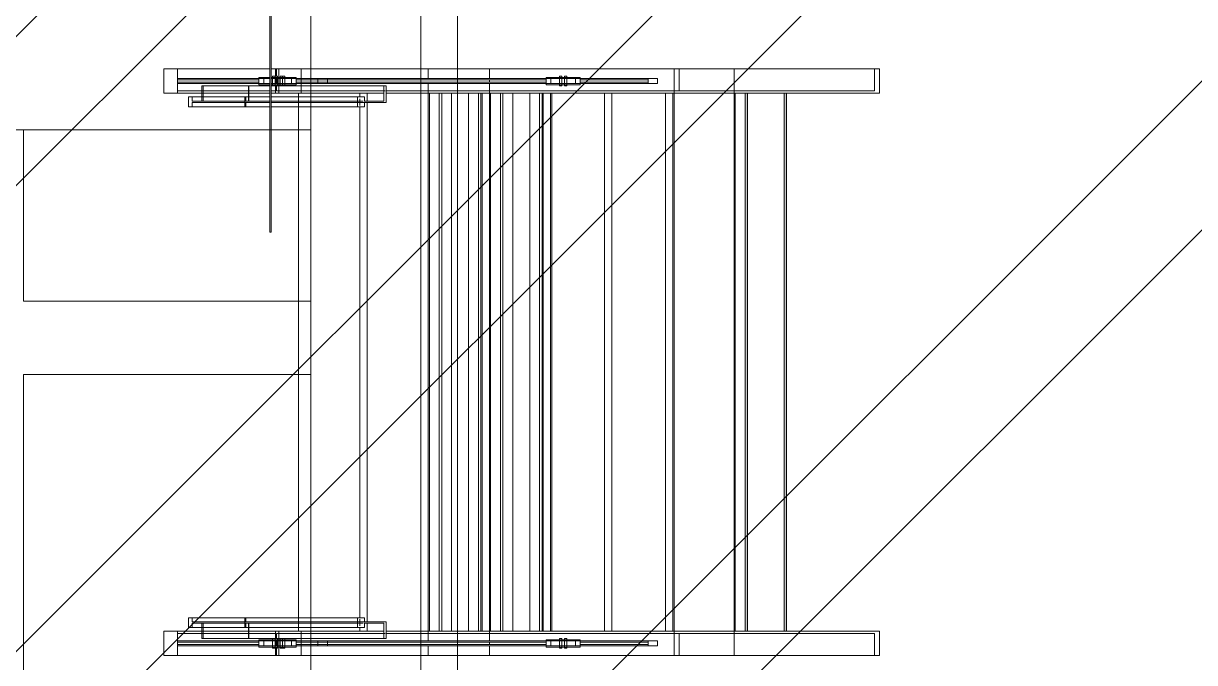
# Model space of a CAD drawing. Header units: millimetres. Extents: x -57519 to 497916, y -349472 to 446842.
# Drawn here: x 310878 to 315665, y 34379 to 36993 of the extents above; entities that cross this region are included whole.
import ezdxf

# ---------------------------------------------------------------- set-up
doc = ezdxf.new("R2010")
doc.units = ezdxf.units.MM
for name, color, linetype, lineweight in [('A-DETL-GENF', 92, 'Continuous', 5), ('A-FLOR', 192, 'Continuous', 5), ('A-FLOR-HRAL', 11, 'Continuous', 5), ('A-GENM', 13, 'Continuous', 5), ('A-GLAZ-CURT', 52, 'Continuous', 20), ('A-WALL', 113, 'Continuous', 20)]:
    doc.layers.add(name, color=color, linetype=linetype, lineweight=lineweight)

# ---------------------------------------------------------------- blocks, each defined once
blk = doc.blocks.new('System Panel - C4 Expanded Metal Mesh-15072668-SITE COVERAGE')
at = {"layer": 'A-GLAZ-CURT', "lineweight": 5}
for p, q in [((62114.3, 34332.5), (62114.3, 35557.5)), ((62114.3, 35557.5), (62264.3, 35557.5)), ((62264.3, 35557.5), (62114.3, 35557.5)), ((62114.3, 35557.5), (62114.3, 34332.5)), ((62264.3, 35557.5), (62689.3, 35557.5)), ((62689.3, 35557.5), (62264.3, 35557.5)), ((62689.3, 35557.5), (63139.3, 35557.5)), ((63139.3, 35557.5), (62689.3, 35557.5)), ((63139.3, 35557.5), (63289.3, 35557.5)), ((63289.3, 35557.5), (63139.3, 35557.5))]:
    blk.add_line(p, q, dxfattribs=at)
blk = doc.blocks.new('System Panel - C4 Expanded Metal Mesh-16823587-SITE COVERAGE')
at = {"layer": 'A-GLAZ-CURT', "lineweight": 5}
for p, q in [((62114.3, 37157.5), (62114.3, 37557.5)), ((62114.3, 37557.5), (62264.3, 37557.5)), ((62264.3, 37557.5), (62114.3, 37557.5)), ((62114.3, 37557.5), (62114.3, 37157.5)), ((62264.3, 37557.5), (62689.3, 37557.5)), ((62689.3, 37557.5), (62264.3, 37557.5)), ((62689.3, 37557.5), (63139.3, 37557.5)), ((63139.3, 37557.5), (62689.3, 37557.5)), ((63139.3, 37557.5), (63289.3, 37557.5)), ((63289.3, 37557.5), (63139.3, 37557.5)), ((63289.3, 37557.5), (63289.3, 37157.5)), ((63289.3, 37157.5), (63289.3, 37557.5)), ((62114.3, 36531.5), (62114.3, 36556.5)), ((62114.3, 36556.5), (62114.3, 36531.5)), ((62114.3, 35857.5), (62114.3, 36531.5)), ((62114.3, 36531.5), (62114.3, 35857.5)), ((62264.3, 35857.5), (62114.3, 35857.5)), ((62114.3, 35857.5), (62264.3, 35857.5)), ((62689.3, 35857.5), (62264.3, 35857.5)), ((62264.3, 35857.5), (62689.3, 35857.5)), ((63139.3, 35857.5), (62689.3, 35857.5)), ((62689.3, 35857.5), (63139.3, 35857.5)), ((63289.3, 35857.5), (63139.3, 35857.5)), ((63139.3, 35857.5), (63289.3, 35857.5))]:
    blk.add_line(p, q, dxfattribs=at)
blk = doc.blocks.new('Railings 3 - Railings 1-12707300-SITE COVERAGE')
at = {"layer": 'A-FLOR-HRAL'}
for p, q in [((62743.9, 34467.5), (62743.9, 34507.5)), ((62843.9, 34507.5), (62743.9, 34507.5)), ((62743.9, 34497.5), (62743.9, 34467.5)), ((62843.9, 34497.5), (62743.9, 34497.5)), ((63145.4, 34507.5), (62843.9, 34507.5)), ((63145.4, 34497.5), (62843.9, 34497.5)), ((63145.4, 34507.5), (63145.4, 34477.5)), ((63250.3, 34507.5), (63145.4, 34507.5)), ((63148.2, 34477.5), (63148.2, 34497.5)), ((63148.2, 34497.5), (63250.3, 34497.5)), ((63587.1, 34507.5), (63250.3, 34507.5)), ((63250.3, 34497.5), (63593.7, 34497.5)), ((64775, 34507.5), (63596.8, 34507.5)), ((63596.8, 34497.5), (64794.5, 34497.5)), ((65593.9, 34497.5), (63710.7, 34497.5)), ((63730.2, 34507.5), (63739.3, 34507.5)), ((63739.3, 34507.5), (63769.3, 34507.5)), ((63774.3, 34507.5), (63864.3, 34507.5)), ((63864.3, 34507.5), (63934.3, 34507.5)), ((63934.3, 34507.5), (63989.3, 34507.5)), ((63989.3, 34507.5), (64019.3, 34507.5)), ((64024.3, 34507.5), (64114.3, 34507.5)), ((64114.3, 34507.5), (64184.3, 34507.5)), ((64184.3, 34507.5), (64239.3, 34507.5)), ((64239.3, 34507.5), (64269.3, 34507.5)), ((64274.3, 34507.5), (64489.3, 34507.5)), ((64489.3, 34507.5), (64739.3, 34507.5)), ((64739.3, 34507.5), (64769.3, 34507.5)), ((65613.4, 34507.5), (64775, 34507.5)), ((64775, 34507.5), (64775, 34407.5)), ((64775, 34507.5), (65019.3, 34507.5)), ((64794.5, 34407.5), (64794.5, 34497.5)), ((64794.5, 34497.5), (65593.9, 34497.5)), ((65019.3, 34507.5), (65064.3, 34507.5)), ((65064.3, 34507.5), (65074.3, 34507.5)), ((65074.3, 34507.5), (65224.3, 34507.5)), ((65224.3, 34507.5), (65234.3, 34507.5)), ((65234.3, 34507.5), (65613.4, 34507.5)), ((65593.9, 34497.5), (65593.9, 34407.5)), ((65613.4, 34407.5), (65613.4, 34507.5)), ((62743.9, 34462.5), (62743.9, 34452.5)), ((62743.9, 34452.5), (62743.9, 34462.5)), ((62743.9, 34447.5), (62743.9, 34407.5)), ((62743.9, 34407.5), (62743.9, 34447.5)), ((63145.4, 34467.5), (63145.4, 34447.5)), ((63145.4, 34437.5), (63145.4, 34407.5)), ((63148.2, 34447.5), (63148.2, 34467.5)), ((63148.2, 34407.5), (63148.2, 34437.5)), ((63145.4, 34407.5), (62743.9, 34407.5)), ((63145.4, 34407.5), (62743.9, 34407.5)), ((63145.4, 34407.5), (63250.3, 34407.5)), ((63250.3, 34407.5), (63148.2, 34407.5)), ((64794.5, 34407.5), (63250.3, 34407.5)), ((63250.3, 34407.5), (64775, 34407.5)), ((63710.7, 34407.5), (64794.5, 34407.5)), ((64794.5, 34407.5), (63730.2, 34407.5)), ((64775, 34407.5), (64794.5, 34407.5)), ((65613.4, 34407.5), (64794.5, 34407.5)), ((64794.5, 34407.5), (65593.9, 34407.5)), ((65593.9, 34407.5), (65613.4, 34407.5))]:
    blk.add_line(p, q, dxfattribs=at)
blk = doc.blocks.new('Railings 5 - Railings 1-12714259-SITE COVERAGE')
at = {"layer": 'A-FLOR-HRAL'}
for p, q in [((62743.9, 36767.5), (62743.9, 36807.5)), ((62743.9, 36807.5), (62743.9, 36767.5)), ((63121.3, 36807.5), (62743.9, 36807.5)), ((63121.3, 36807.5), (62743.9, 36807.5)), ((63145.4, 36807.5), (63127.3, 36807.5)), ((63145.4, 36807.5), (63127.3, 36807.5)), ((63145.4, 36807.5), (63145.4, 36777.5)), ((63250.3, 36807.5), (63145.4, 36807.5)), ((63148.2, 36777.5), (63148.2, 36807.5)), ((63148.2, 36807.5), (63250.3, 36807.5)), ((64775, 36807.5), (63250.3, 36807.5)), ((63250.3, 36807.5), (64794.5, 36807.5)), ((64794.5, 36807.5), (63710.7, 36807.5)), ((63730.2, 36807.5), (64794.5, 36807.5)), ((64794.5, 36807.5), (64775, 36807.5)), ((64775, 36807.5), (64775, 36707.5)), ((64794.5, 36717.5), (64794.5, 36807.5)), ((65593.9, 36807.5), (64794.5, 36807.5)), ((64794.5, 36807.5), (65613.4, 36807.5)), ((65593.9, 36807.5), (65593.9, 36717.5)), ((65613.4, 36807.5), (65593.9, 36807.5)), ((65613.4, 36707.5), (65613.4, 36807.5)), ((62743.9, 36752.5), (62743.9, 36762.5)), ((62743.9, 36762.5), (62743.9, 36752.5)), ((62743.9, 36707.5), (62743.9, 36747.5)), ((62743.9, 36747.5), (62743.9, 36717.5)), ((63145.4, 36767.5), (63145.4, 36747.5)), ((63145.4, 36737.5), (63145.4, 36707.5)), ((63148.2, 36747.5), (63148.2, 36767.5)), ((63148.2, 36717.5), (63148.2, 36737.5)), ((62843.9, 36717.5), (62743.9, 36717.5)), ((62843.9, 36707.5), (62743.9, 36707.5)), ((63121.3, 36717.5), (62843.9, 36717.5)), ((63121.3, 36707.5), (62843.9, 36707.5)), ((63145.4, 36717.5), (63127.3, 36717.5)), ((63145.4, 36707.5), (63127.3, 36707.5)), ((63145.4, 36707.5), (63250.3, 36707.5)), ((63250.3, 36717.5), (63148.2, 36717.5)), ((63593.7, 36717.5), (63250.3, 36717.5)), ((63250.3, 36707.5), (63587.1, 36707.5)), ((64794.5, 36717.5), (63596.8, 36717.5)), ((63596.8, 36707.5), (64775, 36707.5)), ((63710.7, 36717.5), (65593.9, 36717.5)), ((63739.3, 36707.5), (63730.2, 36707.5)), ((63769.3, 36707.5), (63739.3, 36707.5)), ((63864.3, 36707.5), (63774.3, 36707.5)), ((63934.3, 36707.5), (63864.3, 36707.5)), ((63989.3, 36707.5), (63934.3, 36707.5)), ((64019.3, 36707.5), (63989.3, 36707.5)), ((64114.3, 36707.5), (64024.3, 36707.5)), ((64184.3, 36707.5), (64114.3, 36707.5)), ((64239.3, 36707.5), (64184.3, 36707.5)), ((64269.3, 36707.5), (64239.3, 36707.5)), ((64489.3, 36707.5), (64274.3, 36707.5)), ((64739.3, 36707.5), (64489.3, 36707.5)), ((64769.3, 36707.5), (64739.3, 36707.5)), ((64775, 36707.5), (65613.4, 36707.5)), ((65019.3, 36707.5), (64775, 36707.5)), ((65593.9, 36717.5), (64794.5, 36717.5)), ((65064.3, 36707.5), (65019.3, 36707.5)), ((65074.3, 36707.5), (65064.3, 36707.5)), ((65224.3, 36707.5), (65074.3, 36707.5)), ((65234.3, 36707.5), (65224.3, 36707.5)), ((65613.4, 36707.5), (65234.3, 36707.5))]:
    blk.add_line(p, q, dxfattribs=at)
blk = doc.blocks.new('DLN_G_F STAIR RAILING - DLN_G_F STAIR RAILING-12831828-SITE COVERAGE')
at = {"layer": 'A-GENM'}
for p, q in [((10, 93), (-10, 93)), ((-10, 93), (-10, 54)), ((-10, 93), (-10, -223.1)), ((-10, 54), (10, 54)), ((-10, -223.1), (-10, 54)), ((5, 54), (-5, 54)), ((-5, 54), (-5, -223.1)), ((-5, 54), (-5, -223.1)), ((5, -223.1), (5, 54)), ((5, -223.1), (5, 54)), ((10, 54), (10, 93)), ((10, -223.1), (10, 93)), ((10, 54), (10, -223.1)), ((-10, -223.1), (-15, -223.1)), ((-15, -223.1), (-10, -223.1)), ((-15, -223.1), (-15, -278.1)), ((-15, -278.1), (-15, -223.1)), ((-10, -223.1), (-10, -243.1)), ((-10, -243.1), (-10, -223.1)), ((10, -223.1), (-10, -223.1)), ((-10, -223.1), (-10, -243.1)), ((-10, -223.1), (-10, -243.1)), ((-5, -223.1), (5, -223.1)), ((-5, -223.1), (5, -223.1)), ((-5, -223.1), (5, -223.1)), ((15, -223.1), (10, -223.1)), ((10, -223.1), (15, -223.1)), ((10, -223.1), (10, -243.1)), ((10, -243.1), (10, -223.1)), ((10, -243.1), (10, -223.1)), ((10, -243.1), (10, -223.1)), ((15, -223.1), (15, -278.1)), ((15, -278.1), (15, -223.1)), ((20, -278.1), (-20, -278.1)), ((-20, -278.1), (-20, -288.1)), ((-20, -278.1), (-20, -288.1)), ((-15, -278.1), (-15, -286.8)), ((-15, -286.8), (-15, -278.1)), ((-10, -243.1), (-10, -278.1)), ((-10, -278.1), (-10, -243.1)), ((-10, -243.1), (10, -243.1)), ((-10, -243.1), (10, -243.1)), ((-10, -278.1), (-10, -285.6)), ((-10, -285.6), (-10, -278.1)), ((-10, -278.1), (10, -278.1)), ((10, -243.1), (10, -278.1)), ((10, -278.1), (10, -243.1)), ((10, -280.6), (10, -288.1)), ((10, -288.1), (10, -280.6)), ((15, -279.3), (15, -288.1)), ((15, -288.1), (15, -279.3)), ((20, -288.1), (20, -278.1)), ((20, -288.1), (20, -278.1)), ((-20, -288.1), (20, -288.1)), ((20, -298.1), (-20, -298.1)), ((-20, -298.1), (-20, -308.1)), ((-20, -298.1), (-20, -308.1)), ((-20, -308.1), (20, -308.1)), ((-15, -288.1), (-15, -298.1)), ((-15, -298.1), (-15, -288.1)), ((-15, -298.1), (-15, -306.8)), ((-15, -306.8), (-15, -298.1)), ((-15, -308.1), (-15, -363.1)), ((-15, -363.1), (-15, -308.1)), ((-10, -288.1), (-10, -298.1)), ((-10, -298.1), (-10, -288.1)), ((-10, -288.1), (10, -288.1)), ((-10, -298.1), (-10, -305.6)), ((-10, -305.6), (-10, -298.1)), ((10, -298.1), (-10, -298.1)), ((-10, -308.1), (-10, -343.1)), ((-10, -343.1), (-10, -308.1)), ((-10, -308.1), (10, -308.1)), ((10, -288.1), (10, -298.1)), ((10, -298.1), (10, -288.1)), ((10, -300.6), (10, -308.1)), ((10, -308.1), (10, -300.6)), ((10, -308.1), (10, -343.1)), ((10, -343.1), (10, -308.1)), ((15, -288.1), (15, -298.1)), ((15, -298.1), (15, -288.1)), ((15, -299.3), (15, -308.1)), ((15, -308.1), (15, -299.3)), ((15, -308.1), (15, -363.1)), ((15, -363.1), (15, -308.1)), ((20, -308.1), (20, -298.1)), ((20, -308.1), (20, -298.1)), ((-15, -363.1), (-10, -363.1)), ((-15, -363.1), (-10, -363.1)), ((-10, -343.1), (-10, -363.1)), ((-10, -363.1), (-10, -343.1)), ((10, -343.1), (-10, -343.1)), ((-10, -343.1), (-10, -363.1)), ((10, -343.1), (-10, -343.1)), ((-10, -343.1), (-10, -363.1)), ((-10, -363.1), (10, -363.1)), ((-10, -363.1), (-10, -1256.4)), ((-10, -1256.4), (-10, -363.1)), ((5, -363.1), (-5, -363.1)), ((-5, -363.1), (-5, -1256.4)), ((-5, -363.1), (5, -363.1)), ((-5, -363.1), (-5, -1256.4)), ((5, -363.1), (-5, -363.1)), ((5, -1256.4), (5, -363.1)), ((5, -1256.4), (5, -363.1)), ((10, -343.1), (10, -363.1)), ((10, -363.1), (10, -343.1)), ((10, -363.1), (10, -343.1)), ((10, -363.1), (10, -343.1)), ((10, -363.1), (15, -363.1)), ((10, -363.1), (15, -363.1)), ((10, -1256.4), (10, -363.1)), ((10, -363.1), (10, -1256.4)), ((-20, -1017.1), (-87.5, -1017.1)), ((-87.5, -1017.1), (-87.5, -1104.8)), ((-87.5, -1017.1), (-87.5, -1104.8)), ((-82.5, -1104.8), (-82.5, -1026.8)), ((-82.5, -1026.8), (-20, -1026.8)), ((-82.5, -1104.8), (-82.5, -1026.8)), ((-20, -1026.8), (-20, -1017.1)), ((-20, -1363.6), (-20, -1017.1)), ((-20, -1026.8), (-20, -1363.6)), ((-105, -1104.8), (-105, -1134.1)), ((-87.5, -1104.8), (-105, -1104.8)), ((-105, -1104.8), (-105, -1590.2)), ((-105, -1134.1), (-65, -1134.1)), ((-105, -1594.4), (-105, -1134.1)), ((-87.5, -1106.3), (-87.5, -1104.8)), ((-87.5, -1590.2), (-87.5, -1106.3)), ((-87.5, -1106.3), (-87.5, -1577.8)), ((-65, -1104.8), (-82.5, -1104.8)), ((-82.5, -1104.8), (-82.5, -1106.3)), ((-82.5, -1579.2), (-82.5, -1111.3)), ((-82.5, -1111.3), (-82.5, -1590.2)), ((-65, -1134.1), (-65, -1104.8)), ((-65, -1590.2), (-65, -1104.8)), ((-65, -1134.1), (-65, -1594.4)), ((10, -1256.4), (-10, -1256.4)), ((-10, -1256.4), (-10, -1295.4)), ((-10, -1256.4), (-10, -1363.6)), ((-10, -1256.4), (-10, -1363.6)), ((-10, -1363.6), (-10, -1256.4)), ((-5, -1256.4), (5, -1256.4)), ((-5, -1363.6), (-5, -1256.4)), ((-5, -1256.4), (-5, -1363.6)), ((5, -1363.6), (5, -1256.4)), ((5, -1256.4), (5, -1363.6)), ((10, -1295.4), (10, -1256.4)), ((10, -1363.6), (10, -1256.4)), ((10, -1256.4), (10, -1363.6)), ((10, -1363.6), (10, -1256.4)), ((-10, -1295.4), (10, -1295.4)), ((-10, -1363.6), (-10, -1295.4)), ((10, -1295.4), (10, -1363.6)), ((50, -1363.6), (-50, -1363.6)), ((-50, -1363.6), (-50, -1925)), ((-50, -1363.6), (-50, -1455.7)), ((-20, -1430.7), (-20, -1363.6)), ((-20, -1363.6), (-20, -1430.7)), ((-10, -1384.1), (-15, -1384.1)), ((-15, -1384.1), (-10, -1384.1)), ((-10, -1384.1), (-15, -1384.1)), ((-15, -1384.1), (-10, -1384.1)), ((-15, -1384.1), (-15, -1430.7)), ((-15, -1430.7), (-15, -1384.1)), ((-15, -1384.1), (-15, -1430.7)), ((-15, -1430.7), (-15, -1384.1)), ((-10, -1363.6), (-10, -1384.1)), ((-10, -1404.1), (-10, -1363.6)), ((-10, -1363.6), (-10, -1384.1)), ((-10, -1384.1), (-10, -1363.6)), ((-10, -1384.1), (-10, -1404.1)), ((-10, -1404.1), (-10, -1384.1)), ((-10, -1384.1), (-10, -1404.1)), ((-10, -1404.1), (-10, -1384.1)), ((-10, -1384.1), (10, -1384.1)), ((-10, -1384.1), (-10, -1404.1)), ((-5, -1384.1), (-5, -1363.6)), ((-5, -1363.6), (-5, -1384.1)), ((5, -1384.1), (-5, -1384.1)), ((-5, -1384.1), (5, -1384.1)), ((-5, -1384.1), (5, -1384.1)), ((5, -1384.1), (5, -1363.6)), ((5, -1363.6), (5, -1384.1)), ((10, -1363.6), (10, -1404.1)), ((10, -1384.1), (10, -1363.6)), ((10, -1363.6), (10, -1384.1)), ((10, -1384.1), (10, -1363.6)), ((15, -1384.1), (10, -1384.1)), ((10, -1384.1), (15, -1384.1)), ((15, -1384.1), (10, -1384.1)), ((10, -1384.1), (15, -1384.1)), ((10, -1384.1), (10, -1404.1)), ((10, -1404.1), (10, -1384.1)), ((10, -1384.1), (10, -1404.1)), ((10, -1404.1), (10, -1384.1)), ((10, -1404.1), (10, -1384.1)), ((15, -1384.1), (15, -1430.7)), ((15, -1430.7), (15, -1384.1)), ((15, -1384.1), (15, -1430.7)), ((15, -1430.7), (15, -1384.1)), ((50, -1925), (50, -1363.6)), ((50, -1455.7), (50, -1363.6)), ((20, -1430.7), (-20, -1430.7)), ((-20, -1430.7), (20, -1430.7)), ((-20, -1450.7), (-20, -1430.7)), ((-20, -1430.7), (-20, -1440.7)), ((-20, -1450.7), (-20, -1430.7)), ((-20, -1430.7), (-20, -1450.7)), ((-15, -1430.7), (-15, -1450.7)), ((-15, -1450.7), (-15, -1430.7)), ((-15, -1430.7), (-15, -1450.7)), ((-15, -1450.7), (-15, -1430.7)), ((-10, -1404.1), (-10, -1430.7)), ((-10, -1430.7), (-10, -1404.1)), ((-10, -1404.1), (-10, -1430.7)), ((-10, -1430.7), (-10, -1404.1)), ((10, -1404.1), (-10, -1404.1)), ((-10, -1404.1), (10, -1404.1)), ((-10, -1430.7), (-10, -1450.7)), ((-10, -1450.7), (-10, -1430.7)), ((-10, -1430.7), (-10, -1450.7)), ((-10, -1450.7), (-10, -1430.7)), ((10, -1404.1), (10, -1430.7)), ((10, -1430.7), (10, -1404.1)), ((10, -1404.1), (10, -1430.7)), ((10, -1430.7), (10, -1404.1)), ((10, -1430.7), (10, -1450.7)), ((10, -1450.7), (10, -1430.7)), ((10, -1430.7), (10, -1450.7)), ((10, -1450.7), (10, -1430.7)), ((15, -1430.7), (15, -1450.7)), ((15, -1450.7), (15, -1430.7)), ((15, -1430.7), (15, -1450.7)), ((15, -1450.7), (15, -1430.7)), ((20, -1440.7), (20, -1430.7)), ((20, -1430.7), (20, -1450.7)), ((-50, -1455.7), (-50, -1870)), ((50, -1455.7), (-50, -1455.7)), ((-20, -1440.7), (20, -1440.7)), ((-20, -1440.7), (-20, -1450.7)), ((-20, -1450.7), (20, -1450.7)), ((-20, -1460.7), (-20, -1450.7)), ((-20, -1450.7), (-20, -1460.7)), ((-20, -1460.7), (20, -1460.7)), ((-20, -1460.7), (-20, -1468.5)), ((-20, -1480.7), (-20, -1460.7)), ((-20, -1480.7), (-20, -1460.7)), ((-20, -1460.7), (-20, -1480.7)), ((20, -1470.7), (-20, -1470.7)), ((-20, -1470.7), (-20, -1480.7)), ((20, -1480.7), (-20, -1480.7)), ((-20, -1480.7), (20, -1480.7)), ((-20, -1577.8), (-20, -1480.7)), ((-20, -1480.7), (-20, -1579.2)), ((-15, -1450.7), (-15, -1460.7)), ((-15, -1460.7), (-15, -1450.7)), ((-15, -1450.7), (-15, -1460.7)), ((-15, -1460.7), (-15, -1450.7)), ((-15, -1460.7), (-15, -1480.7)), ((-15, -1480.7), (-15, -1460.7)), ((-15, -1460.7), (-15, -1480.7)), ((-15, -1480.7), (-15, -1460.7)), ((-15, -1480.7), (-15, -1536.6)), ((-15, -1536.6), (-15, -1480.7)), ((-15, -1480.7), (-15, -1536.6)), ((-15, -1536.6), (-15, -1480.7)), ((-10, -1440.7), (10, -1440.7)), ((-10, -1450.7), (-10, -1460.7)), ((-10, -1460.7), (-10, -1450.7)), ((-10, -1450.7), (-10, -1460.7)), ((-10, -1460.7), (-10, -1450.7)), ((-10, -1450.7), (10, -1450.7)), ((-10, -1460.7), (-10, -1480.7)), ((-10, -1480.7), (-10, -1460.7)), ((-10, -1460.7), (-10, -1480.7)), ((-10, -1480.7), (-10, -1460.7)), ((10, -1460.7), (-10, -1460.7)), ((-10, -1470.7), (10, -1470.7)), ((-10, -1480.7), (-10, -1516.6)), ((-10, -1516.6), (-10, -1480.7)), ((-10, -1480.7), (-10, -1516.6)), ((-10, -1516.6), (-10, -1480.7)), ((10, -1450.7), (10, -1460.7)), ((10, -1460.7), (10, -1450.7)), ((10, -1450.7), (10, -1460.7)), ((10, -1460.7), (10, -1450.7)), ((10, -1460.7), (10, -1480.7)), ((10, -1480.7), (10, -1460.7)), ((10, -1460.7), (10, -1480.7)), ((10, -1480.7), (10, -1460.7)), ((10, -1480.7), (10, -1516.6)), ((10, -1516.6), (10, -1480.7)), ((10, -1480.7), (10, -1516.6)), ((10, -1516.6), (10, -1480.7)), ((15, -1450.7), (15, -1460.7)), ((15, -1460.7), (15, -1450.7)), ((15, -1450.7), (15, -1460.7)), ((15, -1460.7), (15, -1450.7)), ((15, -1460.7), (15, -1480.7)), ((15, -1480.7), (15, -1460.7)), ((15, -1460.7), (15, -1480.7)), ((15, -1480.7), (15, -1460.7)), ((15, -1480.7), (15, -1536.6)), ((15, -1536.6), (15, -1480.7)), ((15, -1480.7), (15, -1536.6)), ((15, -1536.6), (15, -1480.7)), ((20, -1450.7), (20, -1440.7)), ((20, -1460.7), (20, -1480.7)), ((20, -1468.5), (20, -1460.7)), ((20, -1480.7), (20, -1470.7)), ((50, -1870), (50, -1455.7)), ((-10, -1516.6), (-10, -1536.6)), ((-10, -1536.6), (-10, -1516.6)), ((-10, -1516.6), (-10, -1536.6)), ((-10, -1536.6), (-10, -1516.6)), ((-10, -1516.6), (10, -1516.6)), ((-10, -1516.6), (10, -1516.6)), ((-10, -1870), (-10, -1516.6)), ((-10, -1516.6), (-10, -1536.6)), ((10, -1516.6), (10, -1536.6)), ((10, -1536.6), (10, -1516.6)), ((10, -1516.6), (10, -1536.6)), ((10, -1536.6), (10, -1516.6)), ((10, -1536.6), (10, -1516.6)), ((10, -1516.6), (10, -1870)), ((-87.5, -1577.8), (-87.5, -1765)), ((-82.5, -1577.8), (-65, -1577.8)), ((-82.5, -1770), (-82.5, -1579.2)), ((-65, -1579.2), (-82.5, -1579.2)), ((-65, -1577.8), (-50, -1577.8)), ((-50, -1579.2), (-65, -1579.2)), ((-50, -1577.8), (-20, -1577.8)), ((-20, -1579.2), (-50, -1579.2)), ((-20, -1765), (-20, -1579.2)), ((-20, -1579.2), (-20, -1770)), ((-15, -1536.6), (-10, -1536.6)), ((-15, -1536.6), (-10, -1536.6)), ((-15, -1536.6), (-10, -1536.6)), ((-15, -1536.6), (-10, -1536.6)), ((10, -1536.6), (-10, -1536.6)), ((-10, -1536.6), (-10, -1870)), ((-10, -1536.6), (-10, -1870)), ((-10, -1870), (-10, -1536.6)), ((-5, -1536.6), (5, -1536.6)), ((-5, -1536.6), (5, -1536.6)), ((-5, -1870), (-5, -1536.6)), ((-5, -1536.6), (-5, -1870)), ((-5, -1536.6), (5, -1536.6)), ((5, -1870), (5, -1536.6)), ((5, -1536.6), (5, -1870)), ((10, -1536.6), (15, -1536.6)), ((10, -1536.6), (15, -1536.6)), ((10, -1536.6), (15, -1536.6)), ((10, -1536.6), (15, -1536.6)), ((10, -1536.6), (10, -1870)), ((10, -1870), (10, -1536.6)), ((10, -1870), (10, -1536.6)), ((-105, -1590.2), (-87.5, -1590.2)), ((-105, -1825), (-105, -1594.4)), ((-65, -1594.4), (-105, -1594.4)), ((-105, -1594.4), (-105, -1810)), ((-87.5, -1810), (-87.5, -1594.4)), ((-82.5, -1590.2), (-65, -1590.2)), ((-82.5, -1594.4), (-82.5, -1810)), ((-65, -1810), (-65, -1594.4)), ((-65, -1594.4), (-65, -1825)), ((-87.5, -1810), (-87.5, -1765)), ((-82.5, -1765), (-65, -1765)), ((-82.5, -1765), (-65, -1765)), ((-65, -1770), (-82.5, -1770)), ((-82.5, -1770), (-82.5, -1810)), ((-65, -1770), (-82.5, -1770)), ((-65, -1765), (-50, -1765)), ((-65, -1765), (-50, -1765)), ((-50, -1770), (-65, -1770)), ((-50, -1770), (-65, -1770)), ((-50, -1765), (-20, -1765)), ((-50, -1765), (-20, -1765)), ((-20, -1770), (-50, -1770)), ((-20, -1770), (-50, -1770)), ((-20, -1765), (-20, -1770)), ((-105, -1825), (-105, -1810)), ((-105, -1810), (-87.5, -1810)), ((-105, -1810), (-87.5, -1810)), ((-82.5, -1810), (-65, -1810)), ((-82.5, -1810), (-65, -1810)), ((-65, -1810), (-65, -1825)), ((-65, -1825), (-105, -1825)), ((-65, -1825), (-105, -1825)), ((-50, -1925), (-50, -1870)), ((-50, -1870), (-10, -1870)), ((50, -1870), (-50, -1870)), ((-10, -1870), (10, -1870)), ((-10, -1870), (10, -1870)), ((5, -1870), (-5, -1870)), ((-5, -1870), (5, -1870)), ((-5, -1870), (5, -1870)), ((-5, -1870), (5, -1870)), ((-5, -1870), (5, -1870)), ((10, -1870), (50, -1870)), ((50, -1870), (50, -1925)), ((-50, -1925), (50, -1925)), ((50, -1925), (-50, -1925))]:
    blk.add_line(p, q, dxfattribs=at)
blk = doc.blocks.new('DLN_G_F STAIR RAILING - DLN_G_F STAIR RAILING-14971087-SITE COVERAGE')
at = {"layer": 'A-GENM'}
for p, q in [((50, 1925), (-50, 1925)), ((-50, 1925), (-50, 1492.6)), ((-50, 1925), (50, 1925)), ((-50, 1870), (-50, 1925)), ((50, 1492.6), (50, 1925)), ((50, 1925), (50, 1870)), ((-10, 1870), (-50, 1870)), ((-50, 1870), (-50, 1492.6)), ((-50, 1870), (50, 1870)), ((10, 1870), (-10, 1870)), ((10, 1870), (-10, 1870)), ((-10, 1536.6), (-10, 1870)), ((-10, 1870), (-10, 1536.6)), ((-10, 1516.6), (-10, 1870)), ((-10, 1870), (-10, 1536.6)), ((5, 1870), (-5, 1870)), ((-5, 1870), (5, 1870)), ((-5, 1870), (-5, 1536.6)), ((-5, 1536.6), (-5, 1870)), ((5, 1870), (-5, 1870)), ((5, 1870), (-5, 1870)), ((5, 1870), (-5, 1870)), ((5, 1870), (5, 1536.6)), ((5, 1536.6), (5, 1870)), ((10, 1536.6), (10, 1870)), ((10, 1870), (10, 1516.6)), ((10, 1536.6), (10, 1870)), ((10, 1870), (10, 1536.6)), ((50, 1870), (10, 1870)), ((50, 1492.6), (50, 1870)), ((-105, 1825), (-65, 1825)), ((-105, 1810), (-105, 1825)), ((-105, 1825), (-65, 1825)), ((-105, 1594.4), (-105, 1825)), ((-65, 1825), (-65, 1810)), ((-65, 1825), (-65, 1594.4)), ((-87.5, 1810), (-105, 1810)), ((-87.5, 1810), (-105, 1810)), ((-105, 1810), (-105, 1594.4)), ((-87.5, 1765), (-87.5, 1810)), ((-87.5, 1594.4), (-87.5, 1810)), ((-65, 1810), (-82.5, 1810)), ((-82.5, 1810), (-82.5, 1770)), ((-65, 1810), (-82.5, 1810)), ((-82.5, 1810), (-82.5, 1594.4)), ((-65, 1594.4), (-65, 1810)), ((-87.5, 1765), (-87.5, 1577.8)), ((-82.5, 1770), (-65, 1770)), ((-82.5, 1579.2), (-82.5, 1770)), ((-82.5, 1770), (-65, 1770)), ((-65, 1765), (-82.5, 1765)), ((-65, 1765), (-82.5, 1765)), ((-65, 1770), (-50, 1770)), ((-65, 1770), (-50, 1770)), ((-50, 1765), (-65, 1765)), ((-50, 1765), (-65, 1765)), ((-50, 1770), (-20, 1770)), ((-50, 1770), (-20, 1770)), ((-20, 1765), (-50, 1765)), ((-20, 1765), (-50, 1765)), ((-20, 1770), (-20, 1765)), ((-20, 1770), (-20, 1579.2)), ((-20, 1579.2), (-20, 1765)), ((-105, 1492.6), (-105, 1594.4)), ((-105, 1594.4), (-65, 1594.4)), ((-87.5, 1590.2), (-105, 1590.2)), ((-105, 1590.2), (-105, 1492.6)), ((-87.5, 1492.6), (-87.5, 1590.2)), ((-65, 1590.2), (-82.5, 1590.2)), ((-82.5, 1590.2), (-82.5, 1492.6)), ((-65, 1594.4), (-65, 1492.6)), ((-65, 1492.6), (-65, 1590.2)), ((-87.5, 1577.8), (-87.5, 1492.6)), ((-82.5, 1492.6), (-82.5, 1579.2)), ((-82.5, 1579.2), (-65, 1579.2)), ((-65, 1577.8), (-82.5, 1577.8)), ((-65, 1579.2), (-50, 1579.2)), ((-50, 1577.8), (-65, 1577.8)), ((-50, 1579.2), (-20, 1579.2)), ((-20, 1577.8), (-50, 1577.8)), ((-20, 1579.2), (-20, 1492.6)), ((-20, 1492.6), (-20, 1577.8)), ((-10, 1536.6), (-15, 1536.6)), ((-10, 1536.6), (-15, 1536.6)), ((-10, 1536.6), (-15, 1536.6)), ((-10, 1536.6), (-15, 1536.6)), ((-15, 1492.6), (-15, 1536.6)), ((-15, 1536.6), (-15, 1492.6)), ((-15, 1492.6), (-15, 1536.6)), ((-15, 1536.6), (-15, 1492.6)), ((-10, 1516.6), (-10, 1536.6)), ((-10, 1536.6), (-10, 1516.6)), ((-10, 1516.6), (-10, 1536.6)), ((-10, 1536.6), (-10, 1516.6)), ((-10, 1536.6), (10, 1536.6)), ((-10, 1536.6), (-10, 1516.6)), ((5, 1536.6), (-5, 1536.6)), ((5, 1536.6), (-5, 1536.6)), ((5, 1536.6), (-5, 1536.6)), ((15, 1536.6), (10, 1536.6)), ((15, 1536.6), (10, 1536.6)), ((15, 1536.6), (10, 1536.6)), ((15, 1536.6), (10, 1536.6)), ((10, 1516.6), (10, 1536.6)), ((10, 1536.6), (10, 1516.6)), ((10, 1516.6), (10, 1536.6)), ((10, 1536.6), (10, 1516.6)), ((10, 1516.6), (10, 1536.6)), ((15, 1492.6), (15, 1536.6)), ((15, 1536.6), (15, 1492.6)), ((15, 1492.6), (15, 1536.6)), ((15, 1536.6), (15, 1492.6)), ((-105, 1134.1), (-105, 1486.6)), ((-105, 1486.6), (-105, 1104.8)), ((-87.5, 1106.3), (-87.5, 1486.6)), ((-87.5, 1486.6), (-87.5, 1106.3)), ((-82.5, 1111.3), (-82.5, 1486.6)), ((-82.5, 1486.6), (-82.5, 1111.3)), ((-65, 1104.8), (-65, 1486.6)), ((-65, 1486.6), (-65, 1134.1)), ((-50, 1486.6), (-50, 1363.6)), ((-50, 1486.6), (-50, 1455.7)), ((-20, 1480.7), (-20, 1486.6)), ((-20, 1486.6), (-20, 1480.7)), ((-15, 1480.7), (-15, 1486.6)), ((-15, 1486.6), (-15, 1480.7)), ((-15, 1480.7), (-15, 1486.6)), ((-15, 1486.6), (-15, 1480.7)), ((-10, 1492.6), (-10, 1516.6)), ((-10, 1516.6), (-10, 1492.6)), ((-10, 1492.6), (-10, 1516.6)), ((-10, 1516.6), (-10, 1492.6)), ((10, 1516.6), (-10, 1516.6)), ((10, 1516.6), (-10, 1516.6)), ((-10, 1480.7), (-10, 1486.6)), ((-10, 1486.6), (-10, 1480.7)), ((-10, 1480.7), (-10, 1486.6)), ((-10, 1486.6), (-10, 1480.7)), ((10, 1492.6), (10, 1516.6)), ((10, 1516.6), (10, 1492.6)), ((10, 1492.6), (10, 1516.6)), ((10, 1516.6), (10, 1492.6)), ((10, 1480.7), (10, 1486.6)), ((10, 1486.6), (10, 1480.7)), ((10, 1480.7), (10, 1486.6)), ((10, 1486.6), (10, 1480.7)), ((15, 1480.7), (15, 1486.6)), ((15, 1486.6), (15, 1480.7)), ((15, 1480.7), (15, 1486.6)), ((15, 1486.6), (15, 1480.7)), ((50, 1363.6), (50, 1486.6)), ((50, 1455.7), (50, 1486.6)), ((-50, 1455.7), (-50, 1363.6)), ((-50, 1455.7), (50, 1455.7)), ((20, 1480.7), (-20, 1480.7)), ((-20, 1480.7), (20, 1480.7)), ((-20, 1460.7), (-20, 1480.7)), ((-20, 1480.7), (-20, 1470.7)), ((-20, 1460.7), (-20, 1480.7)), ((-20, 1480.7), (-20, 1460.7)), ((-20, 1470.7), (20, 1470.7)), ((-20, 1468.5), (-20, 1460.7)), ((20, 1460.7), (-20, 1460.7)), ((-20, 1450.7), (-20, 1460.7)), ((-20, 1460.7), (-20, 1450.7)), ((20, 1450.7), (-20, 1450.7)), ((-20, 1430.7), (-20, 1450.7)), ((-20, 1450.7), (-20, 1440.7)), ((-20, 1430.7), (-20, 1450.7)), ((-20, 1450.7), (-20, 1430.7)), ((20, 1440.7), (-20, 1440.7)), ((-20, 1440.7), (-20, 1430.7)), ((-15, 1460.7), (-15, 1480.7)), ((-15, 1480.7), (-15, 1460.7)), ((-15, 1460.7), (-15, 1480.7)), ((-15, 1480.7), (-15, 1460.7)), ((-15, 1450.7), (-15, 1460.7)), ((-15, 1460.7), (-15, 1450.7)), ((-15, 1450.7), (-15, 1460.7)), ((-15, 1460.7), (-15, 1450.7)), ((-15, 1430.7), (-15, 1450.7)), ((-15, 1450.7), (-15, 1430.7)), ((-15, 1430.7), (-15, 1450.7)), ((-15, 1450.7), (-15, 1430.7)), ((-10, 1460.7), (-10, 1480.7)), ((-10, 1480.7), (-10, 1460.7)), ((-10, 1460.7), (-10, 1480.7)), ((-10, 1480.7), (-10, 1460.7)), ((10, 1470.7), (-10, 1470.7)), ((-10, 1450.7), (-10, 1460.7)), ((-10, 1460.7), (-10, 1450.7)), ((-10, 1450.7), (-10, 1460.7)), ((-10, 1460.7), (-10, 1450.7)), ((-10, 1460.7), (10, 1460.7)), ((-10, 1430.7), (-10, 1450.7)), ((-10, 1450.7), (-10, 1430.7)), ((-10, 1430.7), (-10, 1450.7)), ((-10, 1450.7), (-10, 1430.7)), ((10, 1450.7), (-10, 1450.7)), ((10, 1440.7), (-10, 1440.7)), ((10, 1460.7), (10, 1480.7)), ((10, 1480.7), (10, 1460.7)), ((10, 1460.7), (10, 1480.7)), ((10, 1480.7), (10, 1460.7)), ((10, 1450.7), (10, 1460.7)), ((10, 1460.7), (10, 1450.7)), ((10, 1450.7), (10, 1460.7)), ((10, 1460.7), (10, 1450.7)), ((10, 1430.7), (10, 1450.7)), ((10, 1450.7), (10, 1430.7)), ((10, 1430.7), (10, 1450.7)), ((10, 1450.7), (10, 1430.7)), ((15, 1460.7), (15, 1480.7)), ((15, 1480.7), (15, 1460.7)), ((15, 1460.7), (15, 1480.7)), ((15, 1480.7), (15, 1460.7)), ((15, 1450.7), (15, 1460.7)), ((15, 1460.7), (15, 1450.7)), ((15, 1450.7), (15, 1460.7)), ((15, 1460.7), (15, 1450.7)), ((15, 1430.7), (15, 1450.7)), ((15, 1450.7), (15, 1430.7)), ((15, 1430.7), (15, 1450.7)), ((15, 1450.7), (15, 1430.7)), ((20, 1470.7), (20, 1480.7)), ((20, 1480.7), (20, 1460.7)), ((20, 1460.7), (20, 1468.5)), ((20, 1440.7), (20, 1450.7)), ((20, 1450.7), (20, 1430.7)), ((20, 1430.7), (20, 1440.7)), ((50, 1363.6), (50, 1455.7)), ((20, 1430.7), (-20, 1430.7)), ((-20, 1430.7), (20, 1430.7)), ((-20, 1363.6), (-20, 1430.7)), ((-20, 1430.7), (-20, 1363.6)), ((-15, 1384.1), (-15, 1430.7)), ((-15, 1430.7), (-15, 1384.1)), ((-15, 1384.1), (-15, 1430.7)), ((-15, 1430.7), (-15, 1384.1)), ((-10, 1404.1), (-10, 1430.7)), ((-10, 1430.7), (-10, 1404.1)), ((-10, 1404.1), (-10, 1430.7)), ((-10, 1430.7), (-10, 1404.1)), ((-10, 1384.1), (-10, 1404.1)), ((-10, 1404.1), (-10, 1384.1)), ((-10, 1384.1), (-10, 1404.1)), ((-10, 1404.1), (-10, 1384.1)), ((10, 1404.1), (-10, 1404.1)), ((-10, 1404.1), (10, 1404.1)), ((-10, 1363.6), (-10, 1404.1)), ((-10, 1404.1), (-10, 1387.2)), ((10, 1404.1), (10, 1430.7)), ((10, 1430.7), (10, 1404.1)), ((10, 1404.1), (10, 1430.7)), ((10, 1430.7), (10, 1404.1)), ((10, 1384.1), (10, 1404.1)), ((10, 1404.1), (10, 1384.1)), ((10, 1384.1), (10, 1404.1)), ((10, 1404.1), (10, 1384.1)), ((10, 1387.2), (10, 1404.1)), ((10, 1404.1), (10, 1363.6)), ((15, 1384.1), (15, 1430.7)), ((15, 1430.7), (15, 1384.1)), ((15, 1384.1), (15, 1430.7)), ((15, 1430.7), (15, 1384.1)), ((-50, 1363.6), (50, 1363.6)), ((-20, 1017.1), (-20, 1363.6)), ((-20, 1363.6), (-20, 1026.8)), ((-10, 1384.1), (-15, 1384.1)), ((-15, 1384.1), (-10, 1384.1)), ((-10, 1384.1), (-15, 1384.1)), ((-15, 1384.1), (-10, 1384.1)), ((10, 1384.1), (-10, 1384.1)), ((-10, 1384.1), (-10, 1363.6)), ((-10, 1363.6), (-10, 1384.1)), ((-10, 1384.1), (-10, 1363.6)), ((-10, 1295.4), (-10, 1363.6)), ((-10, 1363.6), (-10, 1256.4)), ((-10, 1256.4), (-10, 1363.6)), ((-10, 1363.6), (-10, 1256.4)), ((5, 1384.1), (-5, 1384.1)), ((-5, 1384.1), (5, 1384.1)), ((-5, 1384.1), (-5, 1363.6)), ((-5, 1363.6), (-5, 1384.1)), ((5, 1384.1), (-5, 1384.1)), ((-5, 1363.6), (-5, 1256.4)), ((-5, 1256.4), (-5, 1363.6)), ((5, 1384.1), (5, 1363.6)), ((5, 1363.6), (5, 1384.1)), ((5, 1363.6), (5, 1256.4)), ((5, 1256.4), (5, 1363.6)), ((15, 1384.1), (10, 1384.1)), ((10, 1384.1), (15, 1384.1)), ((15, 1384.1), (10, 1384.1)), ((10, 1384.1), (15, 1384.1)), ((10, 1363.6), (10, 1384.1)), ((10, 1363.6), (10, 1384.1)), ((10, 1384.1), (10, 1363.6)), ((10, 1256.4), (10, 1363.6)), ((10, 1363.6), (10, 1295.4)), ((10, 1256.4), (10, 1363.6)), ((10, 1363.6), (10, 1256.4)), ((10, 1295.4), (-10, 1295.4)), ((-10, 1295.4), (-10, 1256.4)), ((10, 1256.4), (10, 1295.4)), ((-10, 1256.4), (10, 1256.4)), ((-10, 1256.4), (-10, 363.1)), ((-10, 363.1), (-10, 1256.4)), ((5, 1256.4), (-5, 1256.4)), ((-5, 1256.4), (-5, 363.1)), ((-5, 1256.4), (-5, 363.1)), ((5, 363.1), (5, 1256.4)), ((5, 363.1), (5, 1256.4)), ((10, 363.1), (10, 1256.4)), ((10, 1256.4), (10, 363.1)), ((-105, 1134.1), (-105, 1104.8)), ((-65, 1134.1), (-105, 1134.1)), ((-105, 1104.8), (-87.5, 1104.8)), ((-87.5, 1104.8), (-87.5, 1106.3)), ((-87.5, 1104.8), (-87.5, 1017.1)), ((-87.5, 1104.8), (-87.5, 1017.1)), ((-82.5, 1106.3), (-82.5, 1104.8)), ((-82.5, 1026.8), (-82.5, 1104.8)), ((-82.5, 1104.8), (-65, 1104.8)), ((-82.5, 1026.8), (-82.5, 1104.8)), ((-65, 1104.8), (-65, 1134.1)), ((-87.5, 1017.1), (-20, 1017.1)), ((-20, 1026.8), (-82.5, 1026.8)), ((-20, 1017.1), (-20, 1026.8)), ((-10, 363.1), (-15, 363.1)), ((-10, 363.1), (-15, 363.1)), ((-15, 308.1), (-15, 363.1)), ((-15, 363.1), (-15, 308.1)), ((-10, 343.1), (-10, 363.1)), ((-10, 363.1), (-10, 343.1)), ((10, 363.1), (-10, 363.1)), ((-10, 363.1), (-10, 343.1)), ((-10, 363.1), (-10, 343.1)), ((-10, 308.1), (-10, 343.1)), ((-10, 343.1), (-10, 308.1)), ((-10, 343.1), (10, 343.1)), ((-10, 343.1), (10, 343.1)), ((-5, 363.1), (5, 363.1)), ((5, 363.1), (-5, 363.1)), ((-5, 363.1), (5, 363.1)), ((15, 363.1), (10, 363.1)), ((15, 363.1), (10, 363.1)), ((10, 343.1), (10, 363.1)), ((10, 363.1), (10, 343.1)), ((10, 343.1), (10, 363.1)), ((10, 343.1), (10, 363.1)), ((10, 308.1), (10, 343.1)), ((10, 343.1), (10, 308.1)), ((15, 308.1), (15, 363.1)), ((15, 363.1), (15, 308.1)), ((20, 308.1), (-20, 308.1)), ((-20, 308.1), (-20, 298.1)), ((-20, 308.1), (-20, 298.1)), ((-20, 298.1), (20, 298.1)), ((20, 288.1), (-20, 288.1)), ((-20, 288.1), (-20, 278.1)), ((-20, 288.1), (-20, 278.1)), ((-15, 299.3), (-15, 308.1)), ((-15, 308.1), (-15, 299.3)), ((-15, 288.1), (-15, 298.1)), ((-15, 298.1), (-15, 288.1)), ((-15, 279.3), (-15, 288.1)), ((-15, 288.1), (-15, 279.3)), ((-10, 300.6), (-10, 308.1)), ((-10, 308.1), (-10, 300.6)), ((10, 308.1), (-10, 308.1)), ((-10, 288.1), (-10, 298.1)), ((-10, 298.1), (-10, 288.1)), ((-10, 298.1), (10, 298.1)), ((-10, 280.6), (-10, 288.1)), ((-10, 288.1), (-10, 280.6)), ((10, 288.1), (-10, 288.1)), ((10, 298.1), (10, 305.6)), ((10, 305.6), (10, 298.1)), ((10, 288.1), (10, 298.1)), ((10, 298.1), (10, 288.1)), ((15, 298.1), (15, 306.8)), ((15, 306.8), (15, 298.1)), ((15, 288.1), (15, 298.1)), ((15, 298.1), (15, 288.1)), ((20, 298.1), (20, 308.1)), ((20, 298.1), (20, 308.1)), ((20, 278.1), (20, 288.1)), ((20, 278.1), (20, 288.1)), ((-20, 278.1), (20, 278.1)), ((-15, 223.1), (-15, 278.1)), ((-15, 278.1), (-15, 223.1)), ((-10, 243.1), (-10, 278.1)), ((-10, 278.1), (-10, 243.1)), ((10, 278.1), (-10, 278.1)), ((-10, 223.1), (-10, 243.1)), ((-10, 243.1), (-10, 223.1)), ((10, 243.1), (-10, 243.1)), ((-10, 243.1), (-10, 223.1)), ((10, 243.1), (-10, 243.1)), ((-10, 243.1), (-10, 223.1)), ((10, 278.1), (10, 285.6)), ((10, 285.6), (10, 278.1)), ((10, 243.1), (10, 278.1)), ((10, 278.1), (10, 243.1)), ((10, 223.1), (10, 243.1)), ((10, 243.1), (10, 223.1)), ((10, 223.1), (10, 243.1)), ((10, 223.1), (10, 243.1)), ((15, 278.1), (15, 286.8)), ((15, 286.8), (15, 278.1)), ((15, 223.1), (15, 278.1)), ((15, 278.1), (15, 223.1)), ((-10, 223.1), (-15, 223.1)), ((-15, 223.1), (-10, 223.1)), ((-10, 223.1), (10, 223.1)), ((-10, 223.1), (-10, -93)), ((-10, -54), (-10, 223.1)), ((5, 223.1), (-5, 223.1)), ((-5, 223.1), (-5, -54)), ((5, 223.1), (-5, 223.1)), ((-5, 223.1), (-5, -54)), ((5, 223.1), (-5, 223.1)), ((5, -54), (5, 223.1)), ((5, -54), (5, 223.1)), ((15, 223.1), (10, 223.1)), ((10, 223.1), (15, 223.1)), ((10, -93), (10, 223.1)), ((10, 223.1), (10, -54)), ((10, -54), (-10, -54)), ((-10, -54), (-10, -93)), ((-10, -93), (10, -93)), ((-5, -54), (5, -54)), ((10, -93), (10, -54))]:
    blk.add_line(p, q, dxfattribs=at)
blk = doc.blocks.new('Floors 32 - Floors 30-14950828-SITE COVERAGE')
at = {"layer": 'A-FLOR'}
for p, q in [((63769.3, 36767.5), (63769.3, 36807.5)), ((63769.3, 34467.5), (63769.3, 36747.5)), ((63814.3, 36707.5), (63774.3, 36707.5)), ((63774.3, 36707.5), (63864.3, 36707.5)), ((63774.3, 36707.5), (63774.3, 34507.5)), ((63774.3, 36707.5), (63774.3, 34507.5)), ((63824.3, 36707.5), (63814.3, 36707.5)), ((63814.3, 36707.5), (63814.3, 34507.5)), ((63814.3, 36707.5), (63814.3, 34507.5)), ((63864.3, 36707.5), (63824.3, 36707.5)), ((63824.3, 36707.5), (63824.3, 34507.5)), ((63824.3, 36707.5), (63824.3, 34507.5)), ((63864.3, 34507.5), (63864.3, 36707.5)), ((63864.3, 36707.5), (63864.3, 34507.5)), ((63974.3, 36707.5), (63934.3, 36707.5)), ((63934.3, 36707.5), (63989.3, 36707.5)), ((63934.3, 36707.5), (63934.3, 34507.5)), ((63934.3, 36707.5), (63934.3, 34507.5)), ((63984.3, 36707.5), (63974.3, 36707.5)), ((63974.3, 36707.5), (63974.3, 34507.5)), ((63974.3, 36707.5), (63974.3, 34507.5)), ((63984.3, 36707.5), (63984.3, 34507.5)), ((63984.3, 36707.5), (63984.3, 34507.5)), ((64019.3, 36707.5), (63989.3, 36707.5)), ((63989.3, 36707.5), (64019.3, 36707.5)), ((64024.3, 34507.5), (64024.3, 36707.5)), ((64024.3, 36707.5), (64024.3, 34507.5)), ((63864.3, 34507.5), (63774.3, 34507.5)), ((63774.3, 34507.5), (63814.3, 34507.5)), ((63814.3, 34507.5), (63824.3, 34507.5)), ((63824.3, 34507.5), (63864.3, 34507.5)), ((63989.3, 34507.5), (63934.3, 34507.5)), ((63934.3, 34507.5), (63974.3, 34507.5)), ((63974.3, 34507.5), (63984.3, 34507.5)), ((64019.3, 34507.5), (63989.3, 34507.5)), ((63989.3, 34507.5), (64019.3, 34507.5)), ((63769.3, 34407.5), (63769.3, 34447.5))]:
    blk.add_line(p, q, dxfattribs=at)
blk = doc.blocks.new('Floors 33 - Floors 30-14950859-SITE COVERAGE')
at = {"layer": 'A-FLOR'}
for p, q in [((64019.3, 36767.5), (64019.3, 36807.5)), ((64019.3, 36752.5), (64019.3, 36759.9)), ((64019.3, 34467.5), (64019.3, 36747.5)), ((64064.3, 36707.5), (64024.3, 36707.5)), ((64024.3, 36707.5), (64114.3, 36707.5)), ((64024.3, 36707.5), (64024.3, 34507.5)), ((64024.3, 36707.5), (64024.3, 34507.5)), ((64074.3, 36707.5), (64064.3, 36707.5)), ((64064.3, 36707.5), (64064.3, 34507.5)), ((64064.3, 36707.5), (64064.3, 34507.5)), ((64114.3, 36707.5), (64074.3, 36707.5)), ((64074.3, 36707.5), (64074.3, 34507.5)), ((64074.3, 36707.5), (64074.3, 34507.5)), ((64114.3, 34507.5), (64114.3, 36707.5)), ((64114.3, 36707.5), (64114.3, 34507.5)), ((64224.3, 36707.5), (64184.3, 36707.5)), ((64184.3, 36707.5), (64239.3, 36707.5)), ((64184.3, 36707.5), (64184.3, 34507.5)), ((64184.3, 36707.5), (64184.3, 34507.5)), ((64234.3, 36707.5), (64224.3, 36707.5)), ((64224.3, 36707.5), (64224.3, 34507.5)), ((64224.3, 36707.5), (64224.3, 34507.5)), ((64234.3, 36707.5), (64234.3, 34507.5)), ((64234.3, 36707.5), (64234.3, 34507.5)), ((64269.3, 36707.5), (64239.3, 36707.5)), ((64239.3, 36707.5), (64269.3, 36707.5)), ((64274.3, 34507.5), (64274.3, 36707.5)), ((64274.3, 36707.5), (64274.3, 34507.5)), ((64114.3, 34507.5), (64024.3, 34507.5)), ((64024.3, 34507.5), (64064.3, 34507.5)), ((64064.3, 34507.5), (64074.3, 34507.5)), ((64074.3, 34507.5), (64114.3, 34507.5)), ((64239.3, 34507.5), (64184.3, 34507.5)), ((64184.3, 34507.5), (64224.3, 34507.5)), ((64224.3, 34507.5), (64234.3, 34507.5)), ((64269.3, 34507.5), (64239.3, 34507.5)), ((64239.3, 34507.5), (64269.3, 34507.5)), ((64019.3, 34455.1), (64019.3, 34462.5)), ((64019.3, 34407.5), (64019.3, 34447.5))]:
    blk.add_line(p, q, dxfattribs=at)
blk = doc.blocks.new('Floors 37 - Floors 30-14950990-SITE COVERAGE')
at = {"layer": 'A-FLOR', "transparency": 33554560}
for points in [[(65074.3, 34507.5), (65074.3, 36707.5), (65064.3, 36707.5), (65064.3, 34507.5)], [(65234.3, 34507.5), (65234.3, 36707.5), (65224.3, 36707.5), (65224.3, 34507.5)]]:
    blk.add_hatch(color=253, dxfattribs=at).paths.add_polyline_path(points, flags=0)
at = {"layer": 'A-FLOR'}
for p, q in [((65019.3, 36717.5), (65019.3, 36807.5)), ((65019.3, 36707.5), (65019.3, 36714.7)), ((65019.3, 34507.5), (65019.3, 36707.5)), ((65074.3, 36707.5), (65064.3, 36707.5)), ((65064.3, 36707.5), (65064.3, 34507.5)), ((65064.3, 36707.5), (65064.3, 34507.5)), ((65074.3, 36707.5), (65064.3, 36707.5)), ((65074.3, 34507.5), (65074.3, 36707.5)), ((65074.3, 36707.5), (65074.3, 34507.5)), ((65234.3, 36707.5), (65224.3, 36707.5)), ((65224.3, 36707.5), (65224.3, 34507.5)), ((65224.3, 36707.5), (65224.3, 34507.5)), ((65234.3, 36707.5), (65224.3, 36707.5)), ((65234.3, 34507.5), (65234.3, 36707.5)), ((65234.3, 36707.5), (65234.3, 34507.5)), ((65019.3, 34500.2), (65019.3, 34507.5)), ((65019.3, 34407.5), (65019.3, 34497.5)), ((65064.3, 34507.5), (65074.3, 34507.5)), ((65064.3, 34507.5), (65074.3, 34507.5)), ((65224.3, 34507.5), (65234.3, 34507.5)), ((65224.3, 34507.5), (65234.3, 34507.5))]:
    blk.add_line(p, q, dxfattribs=at)
blk = doc.blocks.new('Signage - Function Room - Type 1-17192455-SITE COVERAGE')
at = {"layer": 'A-GENM'}
for p, q in [((225, -9), (125, -9)), ((125, -9), (125, -1009)), ((131, -1009), (131, -15)), ((131, -15), (225, -15)), ((225, -15), (225, -9)), ((125, -1009), (131, -1009))]:
    blk.add_line(p, q, dxfattribs=at)

msp = doc.modelspace()

# ---------------------------------------------------------------- hatches: boundary and pattern name
at = {"layer": 'A-DETL-GENF'}
h = msp.add_hatch(dxfattribs=at)
h.set_pattern_fill('FP_40', color=250, style=0, pattern_type=2)
h.set_pattern_definition([(45, (248763.4, 0), (-1257.236, 1257.236), []), (45, (248763.4, 1905), (-1257.236, 1257.236), [])])
h.paths.add_polyline_path([(325750.1, -8642.5), (328562.7, -8642.5), (328562.7, 4657.5), (341312.7, 4657.5), (341312.7, 30557.5), (342712.7, 30557.5), (342712.7, 48907.7), (339962.7, 48907.7), (339962.7, 52157.5), (338962.7, 52157.5), (338962.7, 53757.5), (297512.7, 53757.5), (297512.7, 52247.5), (286277.7, 52247.5), (286277.7, 34407.5), (285902.7, 34407.5), (285902.7, 7407.5), (286277.7, 7407.5), (286277.7, -2267.5), (315555.2, -2267.5), (315555.2, -8642.5), (321257.1, -8642.5)], flags=0)

# ---------------------------------------------------------------- linework, layer by layer
at = {"layer": 'A-FLOR'}
for p, q in [((312052.7, 39607.5), (312052.7, 31607.5)), ((312652.7, 39607.5), (312652.7, 33732.5)), ((312652.7, 31607.5), (312652.7, 39607.5)), ((312052.7, 37157.5), (312052.7, 36557.5)), ((312002.7, 34507.5), (312002.7, 36707.5)), ((312002.7, 36707.5), (312350.5, 36707.5)), ((312252.7, 36692.5), (312252.7, 36707.5)), ((312252.7, 36658.1), (312252.7, 36685.2)), ((312282.7, 36675), (312282.7, 36707.5)), ((313782.7, 36707.5), (312360.3, 36707.5)), ((312532.7, 36707.5), (312532.7, 34507.5)), ((312752.7, 34507.5), (312752.7, 36707.5)), ((312782.7, 36707.5), (312782.7, 34507.5)), ((313002.7, 34507.5), (313002.7, 36707.5)), ((313032.7, 36707.5), (313032.7, 34507.5)), ((313252.7, 34507.5), (313252.7, 36707.5)), ((313282.7, 34507.5), (313282.7, 36707.5)), ((313502.7, 34507.5), (313502.7, 36707.5)), ((313532.7, 36707.5), (313532.7, 34507.5)), ((313782.7, 36707.5), (313782.7, 34507.5)), ((312252.7, 34562.5), (312252.7, 36652.5)), ((312282.7, 34544.3), (312282.7, 36670.6)), ((312052.7, 36557.5), (301552.7, 36557.5)), ((312252.7, 34529.8), (312252.7, 34556.8)), ((312252.7, 34507.5), (312252.7, 34522.5)), ((312282.7, 34507.5), (312282.7, 34540)), ((312350.5, 34507.5), (312002.7, 34507.5)), ((312360.3, 34507.5), (313782.7, 34507.5))]:
    msp.add_line(p, q, dxfattribs=at)
at = {"layer": 'A-WALL', "lineweight": 5}
for p, q in [((312502.7, 34332.5), (312502.7, 37301.9)), ((313537.7, 36707.5), (313537.7, 34507.5)), ((313787.7, 36707.5), (313782.7, 36707.5)), ((313787.7, 34507.5), (313787.7, 36707.5)), ((313782.7, 34507.5), (313787.7, 34507.5))]:
    msp.add_line(p, q, dxfattribs=at)

# ---------------------------------------------------------------- block references
at = {"layer": 'A-FLOR'}
for name in ['Floors 32 - Floors 30-14950828-SITE COVERAGE', 'Floors 33 - Floors 30-14950859-SITE COVERAGE', 'Floors 37 - Floors 30-14950990-SITE COVERAGE']:
    msp.add_blockref(name, (248763.4, 0), dxfattribs=at)
at = {"layer": 'A-FLOR-HRAL'}
for name in ['Railings 5 - Railings 1-12714259-SITE COVERAGE', 'Railings 3 - Railings 1-12707300-SITE COVERAGE']:
    msp.add_blockref(name, (248763.4, 0), dxfattribs=at)
at = {"layer": 'A-GENM'}
msp.add_blockref('Signage - Function Room - Type 1-17192455-SITE COVERAGE', (311759.7, 37148.5), dxfattribs=at)
for name, p, rotation in [('DLN_G_F STAIR RAILING - DLN_G_F STAIR RAILING-14971087-SITE COVERAGE', (313377.3, 36757.5), 89.99999999999966), ('DLN_G_F STAIR RAILING - DLN_G_F STAIR RAILING-12831828-SITE COVERAGE', (313377.3, 34457.5), 270.0000000000002)]:
    msp.add_blockref(name, p, dxfattribs=dict(at, rotation=rotation))
at = {"layer": 'A-GLAZ-CURT', "lineweight": 5}
for name in ['System Panel - C4 Expanded Metal Mesh-16823587-SITE COVERAGE', 'System Panel - C4 Expanded Metal Mesh-15072668-SITE COVERAGE']:
    msp.add_blockref(name, (248763.4, 0), dxfattribs=at)

doc.saveas('drawing.dxf')
